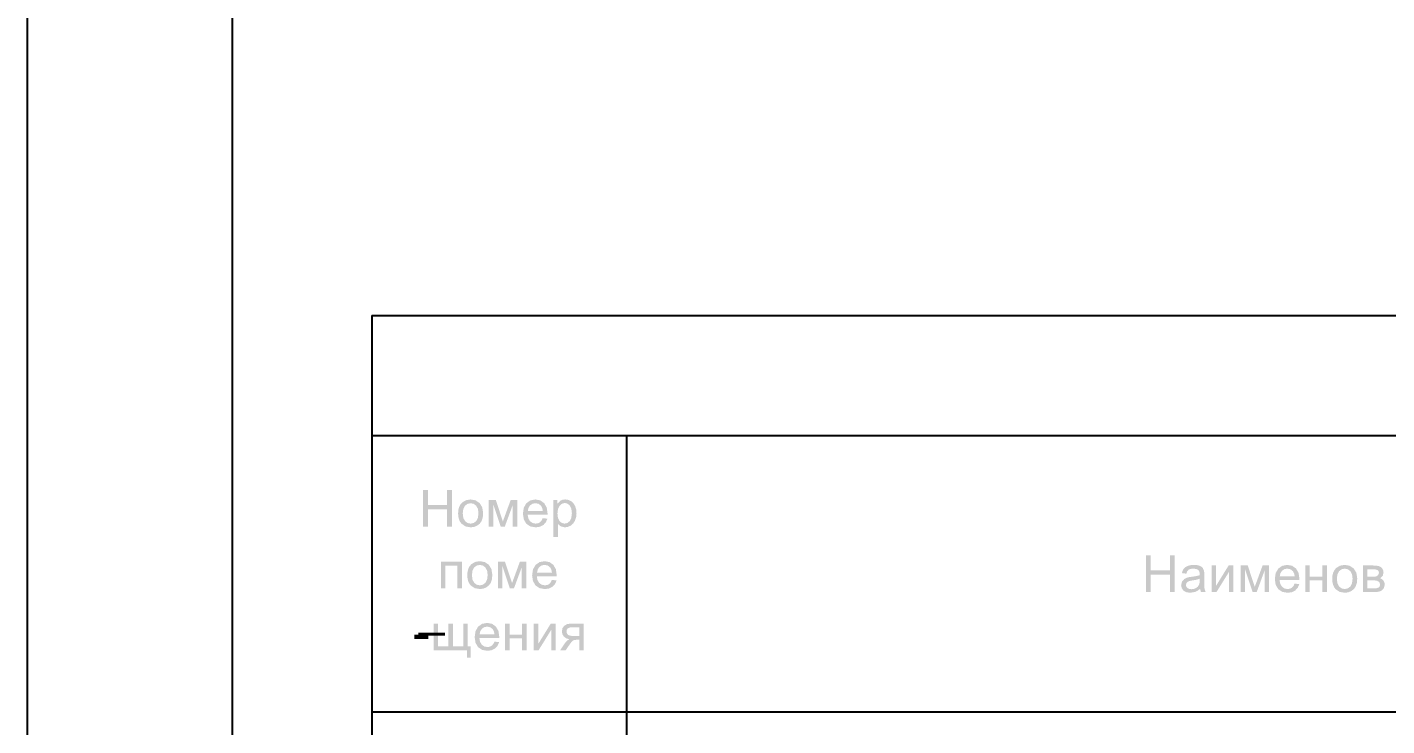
# Model space of a CAD drawing. Header units: millimetres. Extents: x 0 to 420, y 0 to 297.
# Drawn here: x 0.21 to 46.79, y 225.16 to 249.12 of the extents above; entities that cross this region are included whole.
import ezdxf

# ---------------------------------------------------------------- set-up
doc = ezdxf.new("R2010")
doc.units = ezdxf.units.MM
doc.layers.get('0').update_dxf_attribs({"linetype": 'CONTINUOUS'})
doc.styles.get("Standard").update_dxf_attribs({"font": 'STANDARD'})

msp = doc.modelspace()

# ---------------------------------------------------------------- hatches: boundary and pattern name
at = {"true_color": 0x0000fb}
for points in [[(13.772446, 231.986666), (13.772446, 233.2495), (13.939464, 233.2495), (13.939464, 232.730806), (14.595962, 232.730806), (14.595962, 233.2495), (14.76298, 233.2495), (14.76298, 231.986666), (14.595962, 231.986666), (14.595962, 232.581978), (13.939464, 232.581978), (13.939464, 231.986666)], [(16.027094, 232.901132), (16.267975, 232.901132), (16.508305, 232.169118), (16.775645, 232.901132), (16.998336, 232.901132), (16.998336, 231.986666), (16.843444, 231.986666), (16.843444, 232.723089), (16.572797, 231.986666), (16.434442, 231.986666), (16.178678, 232.758367), (16.178678, 231.986666), (16.027094, 231.986666)], [(14.383744, 230.784465), (15.105285, 230.784465), (15.105285, 229.869999), (14.950393, 229.869999), (14.950393, 230.656583), (14.538635, 230.656583), (14.538635, 229.869999), (14.383744, 229.869999)], [(16.341666, 230.784465), (16.582547, 230.784465), (16.822877, 230.052451), (17.090216, 230.784465), (17.312907, 230.784465), (17.312907, 229.869999), (17.158016, 229.869999), (17.158016, 230.606423), (16.887369, 229.869999), (16.749014, 229.869999), (16.49325, 230.6417), (16.49325, 229.869999), (16.341666, 229.869999)], [(38.537446, 229.742999), (38.537446, 231.005833), (38.704464, 231.005833), (38.704464, 230.48714), (39.360962, 230.48714), (39.360962, 231.005833), (39.52798, 231.005833), (39.52798, 229.742999), (39.360962, 229.742999), (39.360962, 230.338312), (38.704464, 230.338312), (38.704464, 229.742999)], [(40.787684, 230.657465), (40.942576, 230.657465), (40.942576, 229.960178), (41.372524, 230.657465), (41.539542, 230.657465), (41.539542, 229.742999), (41.384651, 229.742999), (41.384651, 230.436428), (40.954703, 229.742999), (40.787684, 229.742999)], [(41.787203, 230.657465), (42.028084, 230.657465), (42.268414, 229.925451), (42.535753, 230.657465), (42.758444, 230.657465), (42.758444, 229.742999), (42.603553, 229.742999), (42.603553, 230.479423), (42.332906, 229.742999), (42.194551, 229.742999), (41.938787, 230.5147), (41.938787, 229.742999), (41.787203, 229.742999)], [(43.998414, 230.657465), (44.153305, 230.657465), (44.153305, 230.277127), (44.582702, 230.277127), (44.582702, 230.657465), (44.738144, 230.657465), (44.738144, 229.742999), (44.582702, 229.742999), (44.582702, 230.148694), (44.153305, 230.148694), (44.153305, 229.742999), (43.998414, 229.742999)], [(13.475892, 228.132569), (13.475892, 228.288011), (13.952142, 228.288011), (13.952142, 228.132569)], [(14.133729, 228.667799), (14.289171, 228.667799), (14.289171, 227.880663), (14.641949, 227.880663), (14.641949, 228.667799), (14.796841, 228.667799), (14.796841, 227.880663), (15.151272, 227.880663), (15.151272, 228.667799), (15.305061, 228.667799), (15.305061, 227.880663), (15.407587, 227.880663), (15.407587, 227.494261), (15.279154, 227.494261), (15.279154, 227.753332), (14.133729, 227.753332)], [(16.584709, 228.667799), (16.739601, 228.667799), (16.739601, 228.28746), (17.168998, 228.28746), (17.168998, 228.667799), (17.32444, 228.667799), (17.32444, 227.753332), (17.168998, 227.753332), (17.168998, 228.159027), (16.739601, 228.159027), (16.739601, 227.753332), (16.584709, 227.753332)], [(17.566255, 228.667799), (17.721146, 228.667799), (17.721146, 227.970511), (18.151094, 228.667799), (18.318112, 228.667799), (18.318112, 227.753332), (18.163221, 227.753332), (18.163221, 228.446761), (17.733273, 227.753332), (17.566255, 227.753332)]]:
    msp.add_hatch(color=0, dxfattribs=at).paths.add_polyline_path(points, flags=0)
h = msp.add_hatch(color=0, dxfattribs=at)
h.paths.add_polyline_path([(14.975039, 232.444174), (14.983841, 232.562918), (15.010316, 232.665281), (15.054569, 232.75121), (15.116701, 232.820654), (15.24727, 232.896584), (15.403884, 232.922078), (15.575381, 232.891072), (15.712565, 232.798055), (15.802137, 232.650811), (15.832178, 232.456852), (15.818949, 232.298929), (15.779262, 232.17904), (15.71408, 232.08933), (15.624921, 232.021944), (15.519157, 231.979776), (15.403884, 231.96572), (15.23032, 231.996381), (15.09355, 232.088641), (15.041546, 232.15706), (15.004529, 232.239122), (14.982394, 232.334827)], flags=0)
h.paths.add_polyline_path([(15.13434, 232.444174), (15.153426, 232.290316), (15.210959, 232.180694), (15.297293, 232.115237), (15.403884, 232.093602), (15.509786, 232.115512), (15.596258, 232.181245), (15.653585, 232.292039), (15.672877, 232.449135), (15.653516, 232.598032), (15.595707, 232.706002), (15.508891, 232.771734), (15.403884, 232.793645), (15.297293, 232.771803), (15.210959, 232.706553), (15.153426, 232.597274)], flags=0)
h = msp.add_hatch(color=0, dxfattribs=at)
h.paths.add_polyline_path([(17.873615, 232.281015), (18.034018, 232.261171), (17.979861, 232.136596), (17.893458, 232.043441), (17.776601, 231.98515), (17.631631, 231.96572), (17.451453, 231.99645), (17.313029, 232.089192), (17.224972, 232.23802), (17.19562, 232.436457), (17.22511, 232.640958), (17.314131, 232.794196), (17.450695, 232.88997), (17.622812, 232.922078), (17.789485, 232.890728), (17.922673, 232.796952), (18.009765, 232.646815), (18.038979, 232.445828), (18.037877, 232.404487), (17.356023, 232.404487), (17.38131, 232.271024), (17.440911, 232.173528), (17.527245, 232.113514), (17.632182, 232.093602), (17.711144, 232.104764), (17.777703, 232.13825), (17.83186, 232.196196)], flags=0)
h.paths.add_polyline_path([(17.364292, 232.531818), (17.875268, 232.531818), (17.855356, 232.632621), (17.816839, 232.704899), (17.731401, 232.772148), (17.624465, 232.794747), (17.526418, 232.776695), (17.44532, 232.723089), (17.388683, 232.639236)], flags=0)
h = msp.add_hatch(color=0, dxfattribs=at)
h.paths.add_polyline_path([(18.237202, 231.636093), (18.237202, 232.901132), (18.378313, 232.901132), (18.378313, 232.782621), (18.491313, 232.8868), (18.560766, 232.913121), (18.643448, 232.922078), (18.753829, 232.906851), (18.850154, 232.861444), (18.928702, 232.788753), (18.985753, 232.69167), (19.019997, 232.576397), (19.031504, 232.450789), (19.018757, 232.317533), (18.980792, 232.198332), (18.918849, 232.098838), (18.834169, 232.025802), (18.735777, 231.980878), (18.632424, 231.96572), (18.493517, 231.998241), (18.392094, 232.081475), (18.392094, 231.636093)], flags=0)
h.paths.add_polyline_path([(18.377762, 232.438662), (18.395539, 232.285149), (18.448869, 232.177937), (18.527762, 232.114685), (18.621951, 232.093602), (18.717862, 232.115237), (18.798891, 232.180694), (18.854219, 232.292315), (18.872754, 232.451891), (18.854632, 232.604509), (18.800544, 232.713719), (18.721652, 232.778969), (18.629116, 232.800811), (18.535685, 232.77766), (18.45383, 232.708207), (18.396779, 232.594518)], flags=0)
h = msp.add_hatch(color=0, dxfattribs=at)
h.paths.add_polyline_path([(15.28961, 230.327508), (15.298412, 230.446252), (15.324888, 230.548614), (15.36914, 230.634543), (15.431272, 230.703988), (15.561841, 230.779918), (15.718455, 230.805411), (15.889952, 230.774406), (16.027136, 230.681388), (16.116708, 230.534145), (16.14675, 230.340186), (16.133521, 230.182263), (16.093833, 230.062373), (16.028652, 229.972663), (15.939493, 229.905277), (15.833728, 229.863109), (15.718455, 229.849053), (15.544892, 229.879714), (15.408121, 229.971974), (15.356118, 230.040394), (15.3191, 230.122456), (15.296965, 230.21816)], flags=0)
h.paths.add_polyline_path([(15.448911, 230.327508), (15.467997, 230.17365), (15.52553, 230.064027), (15.611864, 229.99857), (15.718455, 229.976935), (15.824358, 229.998846), (15.91083, 230.064578), (15.968156, 230.175372), (15.987448, 230.332469), (15.968087, 230.481366), (15.910278, 230.589335), (15.823462, 230.655067), (15.718455, 230.676978), (15.611864, 230.655136), (15.52553, 230.589886), (15.467997, 230.480608)], flags=0)
h = msp.add_hatch(color=0, dxfattribs=at)
h.paths.add_polyline_path([(18.188186, 230.164348), (18.34859, 230.144504), (18.294433, 230.01993), (18.20803, 229.926774), (18.091172, 229.868483), (17.946202, 229.849053), (17.766024, 229.879783), (17.6276, 229.972525), (17.539543, 230.121353), (17.510191, 230.319791), (17.539681, 230.524292), (17.628702, 230.677529), (17.765266, 230.773303), (17.937383, 230.805411), (18.104057, 230.774061), (18.237244, 230.680286), (18.324336, 230.530148), (18.35355, 230.329161), (18.352448, 230.28782), (17.670595, 230.28782), (17.695882, 230.154357), (17.755482, 230.056861), (17.841816, 229.996847), (17.946754, 229.976935), (18.025715, 229.988097), (18.092274, 230.021583), (18.146431, 230.07953)], flags=0)
h.paths.add_polyline_path([(17.678863, 230.415151), (18.18984, 230.415151), (18.169927, 230.515954), (18.131411, 230.588233), (18.045972, 230.655481), (17.939037, 230.678081), (17.840989, 230.660028), (17.759892, 230.606423), (17.703254, 230.522569)], flags=0)
h = msp.add_hatch(color=0, dxfattribs=at)
h.paths.add_polyline_path([(40.394882, 229.855998), (40.310271, 229.793229), (40.228966, 229.75237), (40.05809, 229.722053), (39.924489, 229.740381), (39.826028, 229.795916), (39.765532, 229.879838), (39.745551, 229.984431), (39.775867, 230.106801), (39.855794, 230.196098), (39.96769, 230.24681), (40.02481, 230.258385), (40.105494, 230.269961), (40.267965, 230.294421), (40.381653, 230.323429), (40.382755, 230.364219), (40.371662, 230.444558), (40.338658, 230.497613), (40.264727, 230.536818), (40.162269, 230.549978), (40.066771, 230.540194), (40.000212, 230.511393), (39.955081, 230.458477), (39.923593, 230.375794), (39.772009, 230.39674), (39.799294, 230.484797), (39.839808, 230.553837), (39.897617, 230.606685), (39.97651, 230.64589), (40.073248, 230.670212), (40.184869, 230.678411), (40.290703, 230.671452), (40.375038, 230.650851), (40.43829, 230.619431), (40.482525, 230.581398), (40.531032, 230.476115), (40.536751, 230.420374), (40.538749, 230.332799), (40.538749, 230.126094), (40.53937, 230.027797), (40.54123, 229.949498), (40.54433, 229.891147), (40.548671, 229.852691), (40.587808, 229.742999), (40.42575, 229.742999)], flags=0)
h.paths.add_polyline_path([(40.381653, 230.202161), (40.276233, 230.170053), (40.128645, 230.143733), (40.047065, 230.12885), (39.993598, 230.112313), (39.932413, 230.062153), (39.910915, 229.98829), (39.92256, 229.931584), (39.957769, 229.885213), (40.015233, 229.854207), (40.095021, 229.843871), (40.179633, 229.853518), (40.254322, 229.883008), (40.31468, 229.929241), (40.356848, 229.989944), (40.375452, 230.055263), (40.381653, 230.145386)], flags=0)
h = msp.add_hatch(color=0, dxfattribs=at)
h.paths.add_polyline_path([(43.633723, 230.037348), (43.794127, 230.017504), (43.73997, 229.89293), (43.653567, 229.799774), (43.536709, 229.741483), (43.39174, 229.722053), (43.211561, 229.752783), (43.073137, 229.845525), (42.985081, 229.994353), (42.955729, 230.192791), (42.985219, 230.397292), (43.07424, 230.550529), (43.210803, 230.646303), (43.38292, 230.678411), (43.549594, 230.647061), (43.682781, 230.553286), (43.769873, 230.403148), (43.799088, 230.202161), (43.797985, 230.16082), (43.116132, 230.16082), (43.141419, 230.027357), (43.201019, 229.929861), (43.287353, 229.869847), (43.392291, 229.849935), (43.471253, 229.861097), (43.537812, 229.894583), (43.591969, 229.95253)], flags=0)
h.paths.add_polyline_path([(43.1244, 230.288151), (43.635377, 230.288151), (43.615464, 230.388954), (43.576948, 230.461233), (43.49151, 230.528481), (43.384574, 230.551081), (43.286527, 230.533028), (43.205429, 230.479423), (43.148792, 230.395569)], flags=0)
h = msp.add_hatch(color=0, dxfattribs=at)
h.paths.add_polyline_path([(44.922081, 230.200508), (44.930884, 230.319252), (44.957359, 230.421614), (45.001611, 230.507543), (45.063744, 230.576988), (45.194313, 230.652918), (45.350927, 230.678411), (45.522424, 230.647406), (45.659607, 230.554388), (45.74918, 230.407145), (45.779221, 230.213186), (45.765992, 230.055263), (45.726304, 229.935373), (45.661123, 229.845663), (45.571964, 229.778277), (45.4662, 229.736109), (45.350927, 229.722053), (45.177363, 229.752714), (45.040593, 229.844974), (44.988589, 229.913394), (44.951571, 229.995456), (44.929437, 230.09116)], flags=0)
h.paths.add_polyline_path([(45.081383, 230.200508), (45.100468, 230.04665), (45.158001, 229.937027), (45.244336, 229.87157), (45.350927, 229.849935), (45.456829, 229.871846), (45.543301, 229.937578), (45.600627, 230.048372), (45.61992, 230.205469), (45.600558, 230.354366), (45.54275, 230.462335), (45.455933, 230.528067), (45.350927, 230.549978), (45.244336, 230.528136), (45.158001, 230.462886), (45.100468, 230.353608)], flags=0)
h = msp.add_hatch(color=0, dxfattribs=at)
h.paths.add_polyline_path([(45.97083, 230.657465), (46.328017, 230.657465), (46.442601, 230.651815), (46.523699, 230.635417), (46.583368, 230.60448), (46.633942, 230.554939), (46.668668, 230.490516), (46.680244, 230.414931), (46.653234, 230.300278), (46.571654, 230.219249), (46.630497, 230.188312), (46.67859, 230.138772), (46.710836, 230.074142), (46.721585, 229.998763), (46.693817, 229.88535), (46.62843, 229.805838), (46.524801, 229.758709), (46.383139, 229.742999), (45.97083, 229.742999)], flags=0)
h.paths.add_polyline_path([(46.125721, 230.272717), (46.291086, 230.272717), (46.374182, 230.275197), (46.426685, 230.282639), (46.493382, 230.324531), (46.522596, 230.400048), (46.50978, 230.461233), (46.471333, 230.50092), (46.40188, 230.52228), (46.296047, 230.529583), (46.125721, 230.529583)], flags=0)
h.paths.add_polyline_path([(46.125721, 229.87033), (46.329671, 229.87033), (46.440534, 229.87784), (46.510469, 229.900647), (46.547745, 229.942401), (46.562284, 230.00648), (46.533621, 230.08806), (46.459758, 230.135464), (46.400089, 230.142906), (46.313134, 230.145386), (46.125721, 230.145386)], flags=0)
h = msp.add_hatch(color=0, dxfattribs=at)
h.paths.add_polyline_path([(16.220019, 228.047681), (16.380423, 228.027838), (16.326266, 227.903263), (16.239863, 227.810108), (16.123005, 227.751817), (15.978036, 227.732386), (15.797857, 227.763116), (15.659433, 227.855858), (15.571376, 228.004687), (15.542024, 228.203124), (15.571514, 228.407625), (15.660536, 228.560863), (15.797099, 228.656636), (15.969216, 228.688745), (16.13589, 228.657394), (16.269077, 228.563619), (16.356169, 228.413482), (16.385384, 228.212495), (16.384281, 228.171154), (15.702428, 228.171154), (15.727715, 228.037691), (15.787315, 227.940194), (15.873649, 227.880181), (15.978587, 227.860268), (16.057548, 227.87143), (16.124108, 227.904917), (16.178265, 227.962863)], flags=0)
h.paths.add_polyline_path([(15.710696, 228.298484), (16.221673, 228.298484), (16.20176, 228.399288), (16.163244, 228.471566), (16.077806, 228.538814), (15.97087, 228.561414), (15.872822, 228.543362), (15.791725, 228.489756), (15.735087, 228.405902)], flags=0)
h = msp.add_hatch(color=0, dxfattribs=at)
h.paths.add_polyline_path([(19.281251, 228.667799), (19.281251, 227.753332), (19.127462, 227.753332), (19.127462, 228.109969), (19.037614, 228.109969), (18.966162, 228.104594), (18.915795, 228.088471), (18.866255, 228.044098), (18.798937, 227.953424), (18.66389, 227.753332), (18.471515, 227.753332), (18.639085, 227.999726), (18.715153, 228.087782), (18.79122, 228.127056), (18.675879, 228.159854), (18.594436, 228.222417), (18.546343, 228.305926), (18.530495, 228.40101), (18.551304, 228.508635), (18.61428, 228.593936), (18.716806, 228.649264), (18.857366, 228.667799)], flags=0)
h.paths.add_polyline_path([(19.127462, 228.539917), (18.906976, 228.539917), (18.792598, 228.528892), (18.727831, 228.496371), (18.698065, 228.449724), (18.688143, 228.396049), (18.70275, 228.324529), (18.747123, 228.275333), (18.828634, 228.246808), (18.956034, 228.237299), (19.127462, 228.237299)], flags=0)

# ---------------------------------------------------------------- linework, layer by layer
at = {"color": 0, "true_color": 0x000007}
for points in [[(0.211668, 0), (420.073667, 0), (420.073667, 296.925999), (0.211668, 296.925999)], [(7.239002, 1.735667), (418.338, 1.735667), (418.338, 295.190332), (7.239002, 295.190332)]]:
    msp.add_lwpolyline(points, close=True, dxfattribs=at)
at = {"color": 0, "true_color": 0x0000fb}
for points in [[(12.022668, 239.225666), (86.106001, 239.225666)], [(12.022668, 239.225666), (12.022668, 235.119332)]]:
    msp.add_lwpolyline(points, dxfattribs=at)
at = {"color": 0, "true_color": 0x000007}
for points in [[(12.022668, 235.119332), (86.106001, 235.119332)], [(12.022668, 235.119332), (12.022668, 84.285666)], [(20.743335, 235.119332), (20.743335, 84.285666)], [(12.022668, 225.636666), (86.106001, 225.636666)]]:
    msp.add_lwpolyline(points, dxfattribs=at)

# ---------------------------------------------------------------- texts
at = {"color": 0, "true_color": 0x0000fb, "insert": (13.419669, 229.031206), "char_height": 1.277872, "width": 0.5679431, "attachment_point": 1}
msp.add_mtext('-', dxfattribs=at)

doc.saveas('drawing.dxf')
